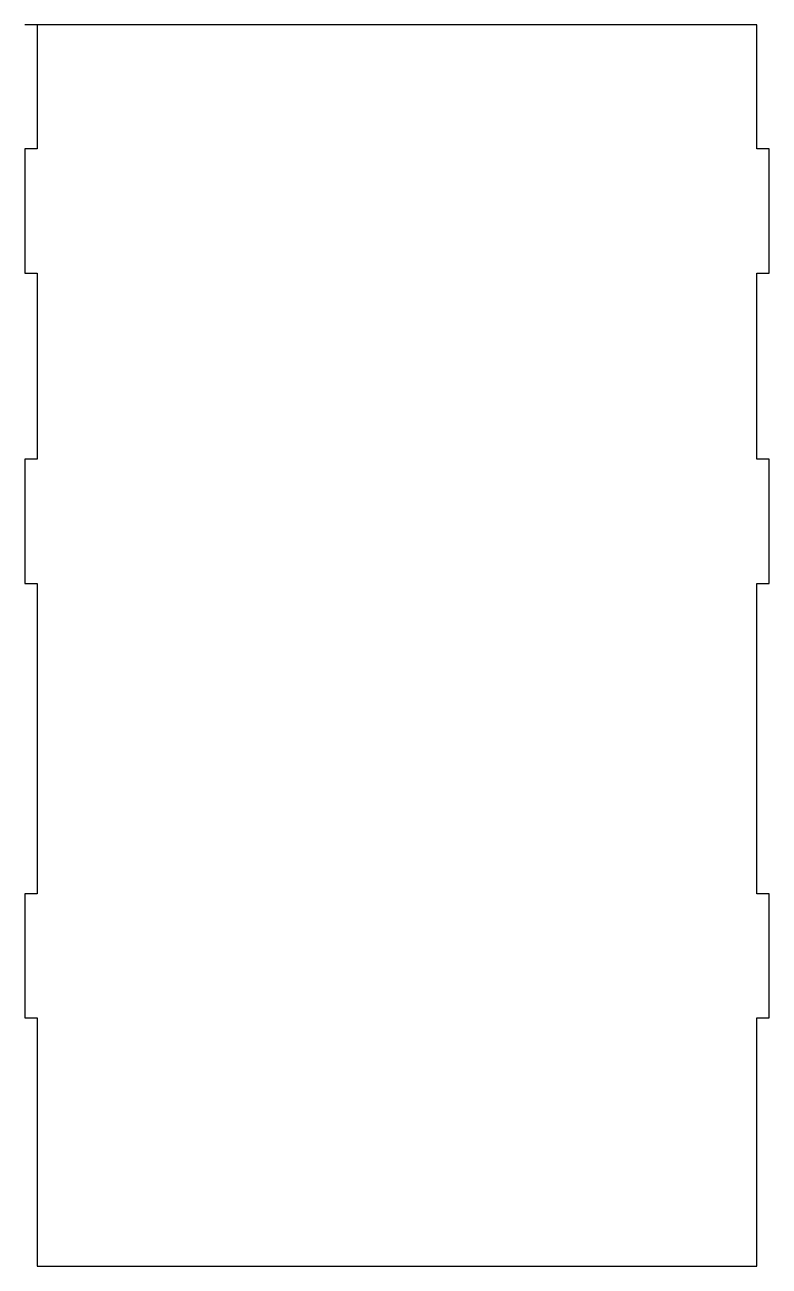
# Model space of a CAD drawing. Header units: inches. Extents: x -0.1 to 5.9, y 0 to 10.
import ezdxf

# ---------------------------------------------------------------- set-up
doc = ezdxf.new("R2010")
doc.units = ezdxf.units.IN
doc.header["$MEASUREMENT"] = 0

msp = doc.modelspace()

# ---------------------------------------------------------------- linework, layer by layer
msp.add_line((0, 10), (-0.1, 10))
for points in [[(0, 0), (5.8, 0), (5.8, 2), (5.9, 2), (5.9, 3), (5.8, 3), (5.8, 5.5), (5.9, 5.5), (5.9, 6.5), (5.8, 6.5), (5.8, 8), (5.9, 8), (5.9, 9), (5.8, 9), (5.8, 10), (0, 10), (0, 9), (-0.1, 9), (-0.1, 8), (0, 8), (0, 6.5), (-0.1, 6.5), (-0.1, 5.5), (0, 5.5), (0, 3), (-0.1, 3), (-0.1, 2), (0, 2)], [(-0.1, 5.5), (0, 5.5), (0, 3), (-0.1, 3), (-0.1, 2), (0, 2), (0, 0), (5.8, 0), (5.8, 2), (5.9, 2), (5.9, 3), (5.8, 3), (5.8, 5.5), (5.9, 5.5), (5.9, 6.5), (5.8, 6.5), (5.8, 8), (5.9, 8), (5.9, 9), (5.8, 9), (5.8, 10), (0, 10), (0, 9), (-0.1, 9), (-0.1, 8), (0, 8), (0, 6.5), (-0.1, 6.5)], [(0, 0), (5.8, 0), (5.8, 2), (5.9, 2), (5.9, 3), (5.8, 3), (5.8, 5.5), (5.9, 5.5), (5.9, 6.5), (5.8, 6.5), (5.8, 8), (5.9, 8), (5.9, 9), (5.8, 9), (5.8, 10), (0, 10), (0, 9), (-0.1, 9), (-0.1, 8), (0, 8), (0, 6.5), (-0.1, 6.5), (-0.1, 5.5), (0, 5.5), (0, 3), (-0.1, 3), (-0.1, 2), (0, 2)]]:
    msp.add_lwpolyline(points, close=True)

doc.saveas('drawing.dxf')
